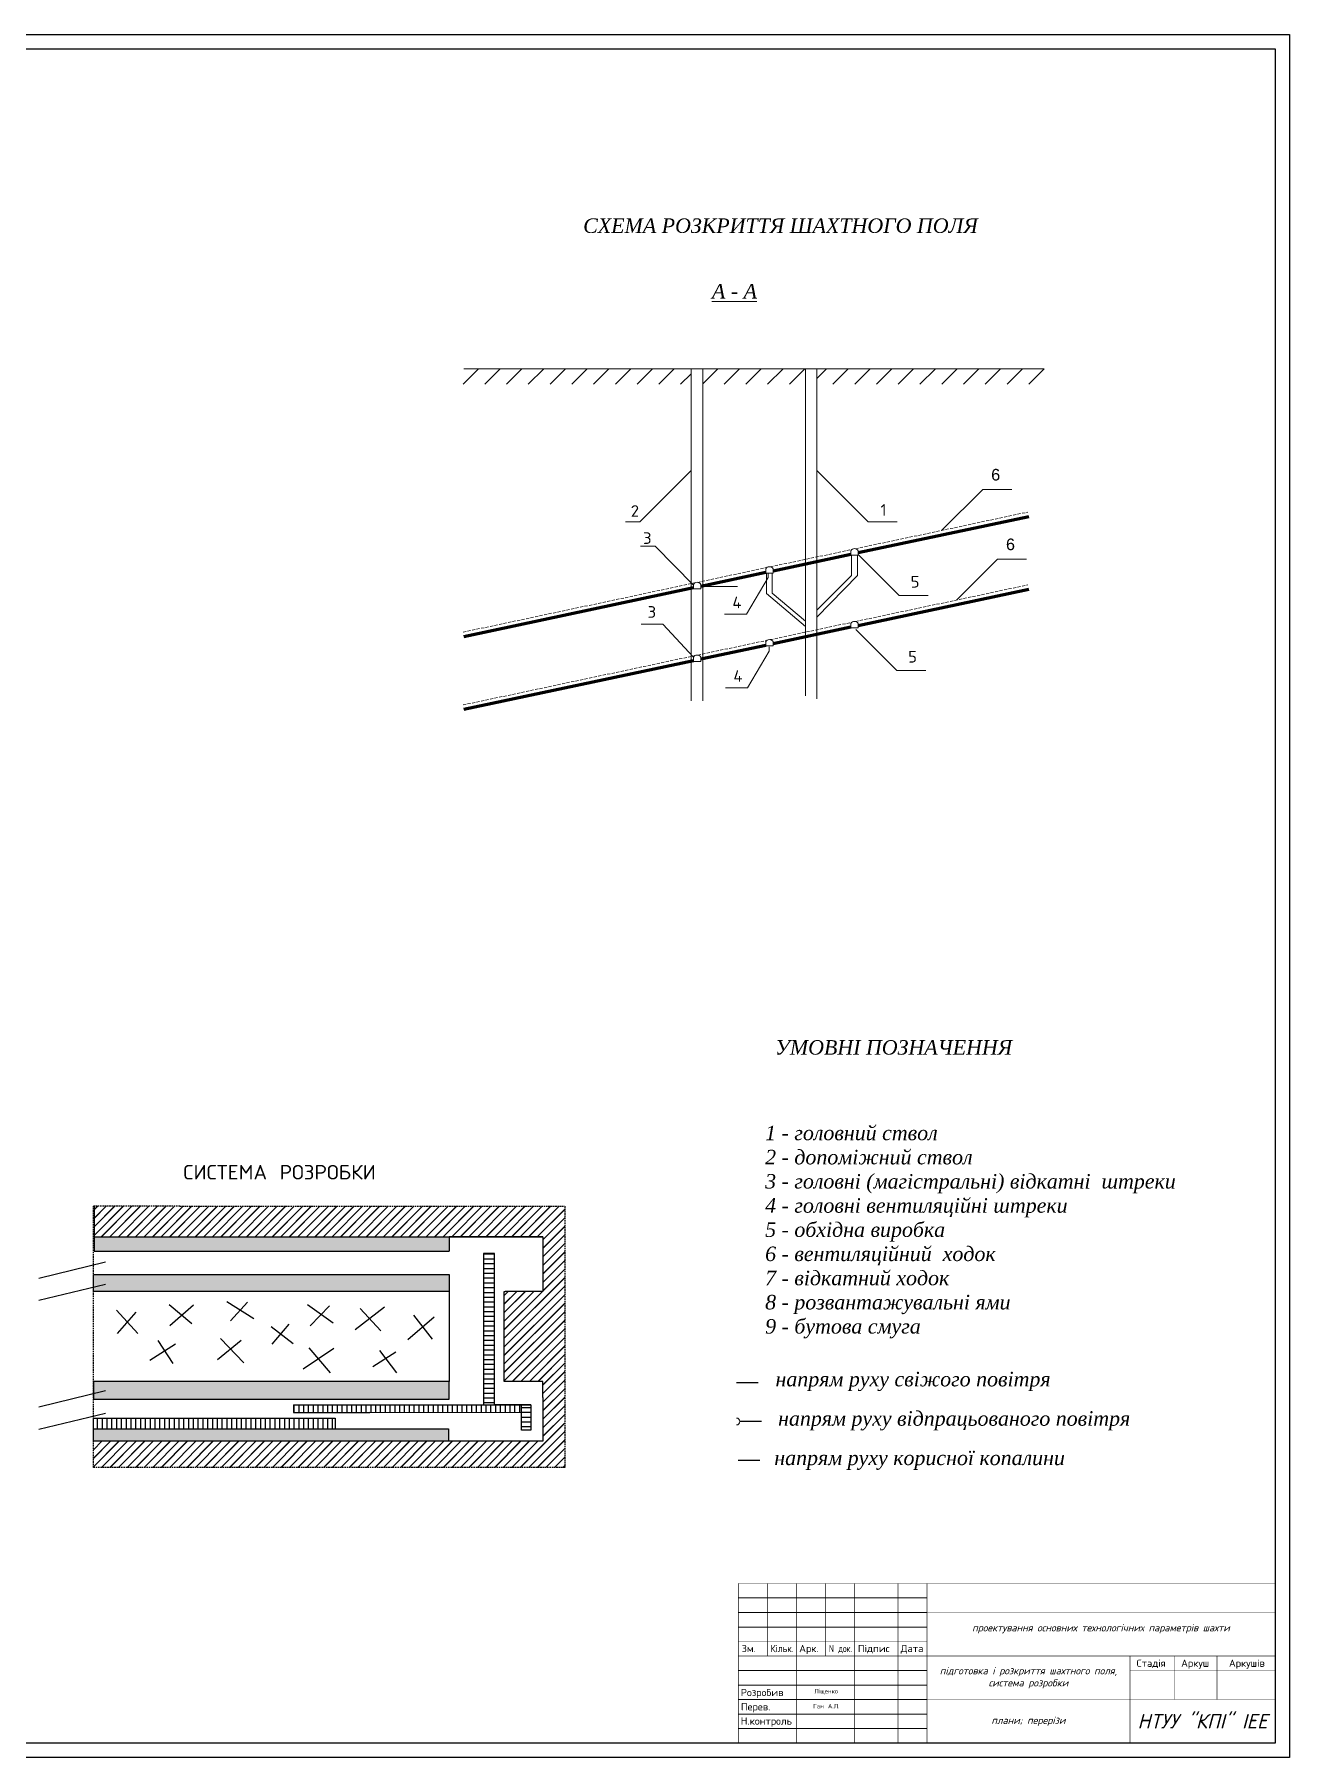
# Model space of a CAD drawing. Header units: millimetres. Extents: x 72 to 2592, y 75 to 1857.
# Drawn here: x 1294 to 2592, y 75 to 1857 of the extents above; entities that cross this region are included whole.
import ezdxf
from ezdxf.enums import TextEntityAlignment as Align

# ---------------------------------------------------------------- set-up
doc = ezdxf.new("R2010")
doc.units = ezdxf.units.MM
doc.linetypes.add('HIDDEN2', pattern=[4.7625, 3.175, -1.5875])
doc.linetypes.add('невидимая2', pattern=[4.7625, 3.175, -1.5875])
doc.layers.get('0').update_dxf_attribs({"lineweight": 9})
for name, color, linetype, lineweight in [('osnovni', 90, 'Continuous', 30), ('мал.штрих', 7, 'невидимая2', 25), ('Форматка', 7, 'Continuous', 20)]:
    doc.layers.add(name, color=color, linetype=linetype, lineweight=lineweight)
doc.styles.add('ISO Proportional', font='ARIALUNI.TTF')
doc.styles.get("Standard").update_dxf_attribs({"font": 'txt.shx'})
doc.dimstyles.new('ISO-25', dxfattribs={"dimtxt": 2.5, "dimasz": 2.5, "dimexe": 1.25, "dimexo": 0.625, "dimtad": 1, "dimtxsty": 'Standard', "dimcen": 2.5, "dimadec": 0, "dimazin": 0, "dimtfac": 1, "dimtmove": 0, "dimatfit": 3, "dimfxl": 1, "dimarcsym": 0})

msp = doc.modelspace()

# ---------------------------------------------------------------- hatches: boundary and pattern name
at = {"layer": 'мал.штрих', "linetype": 'ByBlock', "ltscale": 0.5}
h = msp.add_hatch(dxfattribs=at)
h.set_pattern_fill('JIS_LC_20', color=250, scale=0.3125)
h.set_pattern_definition([(45, (2341.336, 248.3095), (-4.419417, 4.419417), []), (45, (2341.461, 248.3095), (-4.419417, 4.419417), [])])
h.paths.add_polyline_path([(1842.14798, 644.89097), (1444.17552, 644.89097), (1355.43617, 644.89097), (1355.43617, 613.36984), (1819.47144, 613.36984), (1819.47144, 556.88486), (1780.66341, 556.88486), (1779.55461, 556.88486), (1779.55461, 463.85077), (1819.47144, 463.85077), (1819.47144, 447.23754), (1819.47144, 401.82804), (1354.73221, 401.82804), (1354.73221, 374.85634), (1842.14798, 374.85634)])
h = msp.add_hatch(dxfattribs=at)
h.set_pattern_fill('GRAVEL', color=250, scale=0.3125)
h.set_pattern_definition([(228.01279, (2347.05083, 256.247), (-63.5, -71.4375), [1.06788, -105.72026]), (184.96974, (2346.33646, 255.45328), (95.24999996, 7.93750045), [1.832515, -181.418903]), (132.510447, (2344.51083, 255.29453), (79.37500003, -87.31249997), [1.29213, -127.92101]), (267.27369, (2341.4152, 253.31015), (7.93750002, 158.75), [1.668764, -165.207617]), (292.833654, (2341.33583, 251.64328), (-39.6875, 95.25), [1.636355, -161.9994]), (357.27369, (2341.97083, 250.13515), (-158.75, 7.93750002), [1.668764, -165.207617]), (37.69424, (2343.6377, 250.05578), (-103.187499995, -79.375000006), [2.206855, -218.478485]), (72.25533, (2345.38396, 251.40515), (55.562500015, 174.624999995), [2.0835, -206.266427]), (121.429566, (2346.01896, 253.38953), (-63.50000001, 103.1875), [1.674416, -165.76733]), (175.23636, (2345.1458, 254.8183), (87.3125, -7.9375), [1.911604, -93.668553]), (222.397438, (2343.24083, 254.97703), (-95.25, -87.312500003), [2.47212, -244.739914]), (138.814075, (2349.2733, 253.2308), (-55.5625, 47.625), [0.843764, -83.53302]), (171.469234, (2348.63833, 253.7864), (103.1875, -15.87499998), [1.605256, -158.920747]), (225, (2347.051, 254.0245), (-1e-15, -7.9375), [1.12253, -10.10279]), (203.19859, (2346.4952, 254.977), (39.6875, 15.875), [0.604504, -59.845695]), (291.80141, (2345.9396, 254.7389), (-7.9375, 23.8125), [0.85489, -41.889853]), (30.96376, (2346.2571, 253.9452), (23.8125, 15.875), [1.3885, -44.89468]), (161.56505, (2347.4477, 254.6595), (15.875, -7.9375), [1.00402, -24.096557]), (16.38954, (2341.33583, 254.7389), (79.375, 23.8125), [1.406525, -139.246333]), (70.346176, (2342.6852, 255.1358), (-31.75, -87.3125), [1.179997, -116.819424]), (293.19859, (2347.4477, 256.247), (-15.875, 39.6875), [1.209, -59.2412]), (343.61046, (2347.92396, 255.1358), (-79.375, 23.8125), [1.406525, -139.246333]), (339.44395, (2341.3358, 249.81765), (-39.6875, 15.875), [1.35636, -66.46167]), (294.77514, (2342.60583, 249.3414), (-39.68750005, 87.31249998), [1.136475, -112.51123]), (66.80141, (2347.5271, 248.3095), (15.875, 39.6875), [1.209, -59.2412]), (17.354025, (2348.00333, 249.4208), (-103.1875, -31.75), [1.33057, -131.726175]), (69.44395, (2343.6377, 248.3095), (-15.875, -39.6875), [0.67818, -67.13985]), (101.30993, (2347.0508, 248.3095), (-7.9375, 31.75), [0.404733, -40.068734]), (165.96376, (2346.9715, 248.7064), (23.8125, -7.9375), [1.636355, -31.090796]), (186.009006, (2345.38396, 249.10328), (79.375, 7.9375), [1.51646, -150.129265]), (303.69007, (2346.257, 253.2308), (-7.9375, 15.875), [1.14476, -27.4743]), (353.157227, (2346.89208, 252.27828), (134.9375, -15.87499999), [1.998615, -197.86253]), (60.9454, (2348.87646, 252.04015), (-31.75, -55.5625), [0.817213, -80.90435]), (90, (2349.273, 252.7545), (-7.9375, 7.9375), [0.47625, -7.46125]), (120.25644, (2345.2252, 249.3414), (31.75, -55.5625), [1.10271, -109.168565]), (48.01279, (2344.6696, 250.2939), (63.5, 71.4375), [2.13576, -104.65238]), (0, (2346.098, 251.8814), (7.9375, 7.9375), [2.06375, -5.87375]), (325.304846, (2348.1621, 251.8814), (79.37500003, -55.56249996), [1.25503, -124.247865]), (254.0546, (2349.194, 251.167), (-7.9375, -31.75), [1.155716, -56.630156]), (207.645975, (2348.87646, 250.05578), (-150.81250001, -79.37499999), [1.881703, -186.28895]), (175.42608, (2347.20958, 249.18265), (-103.1875, 7.9375), [1.990717, -197.08077])])
h.paths.add_polyline_path([(1722.67649, 613.36984), (1355.43617, 613.36984), (1355.43617, 598.32989), (1722.67649, 598.32989)])
h.paths.add_polyline_path([(1722.67649, 574.34573), (1354.73221, 574.34573), (1354.73221, 556.88486), (1722.67649, 556.88486)])
h.paths.add_polyline_path([(1722.67649, 463.85077), (1354.73221, 463.85077), (1354.73221, 445.28811), (1722.70615, 445.28811)])
h.paths.add_polyline_path([(1721.98269, 414.75858), (1354.73221, 414.75858), (1354.73221, 401.82804), (1721.98269, 401.82804)])
h = msp.add_hatch(dxfattribs=at)
h.set_pattern_fill('LINE', color=250, scale=1.5625)
h.set_pattern_definition([(0, (2341.336, 248.3095), (0, 4.960938), [])])
h.paths.add_polyline_path([(1769.38955, 595.90939), (1758.06297, 595.90939), (1758.06297, 439.58843), (1769.38955, 439.58843)])
h.paths.add_polyline_path([(1807.09419, 439.58843), (1797.39582, 439.58843), (1797.39582, 431.26592), (1797.39582, 413.38146), (1807.09419, 413.38146)])
h = msp.add_hatch(dxfattribs=at)
h.set_pattern_fill('LINE', color=250, scale=1.5625, angle=90)
h.set_pattern_definition([(90, (2341.336, 248.3095), (-4.960938, 3e-16), [])])
h.paths.add_polyline_path([(1604.79627, 425.67913), (1354.73221, 425.67913), (1354.73221, 414.75858), (1604.79627, 414.75858)])
h.paths.add_polyline_path([(1797.39582, 439.58843), (1769.38955, 439.58843), (1640.59627, 439.58843), (1561.70871, 439.58843), (1561.70871, 431.74269), (1640.48244, 431.74269), (1796.6498, 431.26592), (1797.39582, 431.26592)])

# ---------------------------------------------------------------- linework, layer by layer
for p, q in [((1752.92164, 1510.88533), (1737.01174, 1494.97542)), ((1737.92163, 1510.88532), (2337.92163, 1510.88532)), ((1775.42164, 1510.88533), (1759.51174, 1494.97542)), ((1797.92164, 1510.88533), (1782.01174, 1494.97542)), ((1820.42164, 1510.88533), (1804.51173, 1494.97542)), ((1820.42164, 1510.88533), (1804.51173, 1494.97542)), ((1842.92163, 1510.88533), (1827.01173, 1494.97542)), ((1865.42163, 1510.88533), (1849.51173, 1494.97543)), ((1887.92163, 1510.88533), (1872.01172, 1494.97543)), ((1910.42162, 1510.88533), (1894.51172, 1494.97543)), ((1932.92163, 1510.88533), (1917.01172, 1494.97542)), ((1955.42163, 1510.88533), (1939.51172, 1494.97542)), ((1972.85913, 1505.82283), (1962.01172, 1494.97542)), ((1972.85913, 1510.88532), (1972.85913, 1167.48267)), ((1972.85913, 1510.88532), (1972.85913, 1405.88532)), ((2000.42163, 1510.88533), (1984.85913, 1495.32283)), ((1984.85913, 1510.88532), (1984.85913, 1167.48267)), ((2022.92163, 1510.88532), (2007.01172, 1494.97542)), ((2045.42163, 1510.88532), (2029.51172, 1494.97542)), ((2067.92163, 1510.88532), (2052.01172, 1494.97542)), ((2090.42163, 1510.88532), (2074.51172, 1494.97542)), ((2090.98413, 1510.88532), (2090.98413, 1172.64133)), ((2096.98413, 1510.88532), (2104.48413, 1510.88532)), ((2102.98413, 1510.88532), (2102.98413, 1169.77541)), ((2112.92163, 1510.88532), (2102.98413, 1500.94782)), ((2135.42163, 1510.88532), (2119.51172, 1494.97542)), ((2157.92163, 1510.88532), (2142.01172, 1494.97542)), ((2180.42163, 1510.88532), (2164.51172, 1494.97542)), ((2202.92163, 1510.88532), (2187.01172, 1494.97542)), ((2225.42163, 1510.88532), (2209.51172, 1494.97542)), ((2247.92163, 1510.88532), (2232.01172, 1494.97542)), ((2270.42163, 1510.88532), (2254.51172, 1494.97542)), ((2292.92163, 1510.88532), (2277.01173, 1494.97542)), ((2315.42163, 1510.88532), (2299.51173, 1494.97541)), ((2337.92163, 1510.88532), (2322.01173, 1494.97541)), ((1972.85913, 1405.88532), (1919.82612, 1352.85231)), ((2102.98413, 1405.88532), (2156.01714, 1352.85231)), ((2231.93299, 1343.85143), (2274.3594, 1386.27783)), ((2274.3594, 1386.27783), (2304.3594, 1386.27783)), ((1919.82612, 1352.85231), (1904.82612, 1352.85231)), ((2156.01714, 1352.85231), (2186.01714, 1352.85231)), ((1935.65154, 1327.59199), (1920.65154, 1327.59199)), ((1975.2467, 1287.3123), (1935.65154, 1327.59199)), ((2138.10523, 1321.38129), (2138.10523, 1322.88129)), ((2138.10523, 1318.38129), (2138.10523, 1321.38129)), ((2145.60523, 1318.38129), (2145.60523, 1322.88129)), ((2145.71628, 1318.82779), (2188.14269, 1276.40138)), ((2050.07195, 1302.66924), (2050.07195, 1304.16924)), ((2050.07195, 1299.66924), (2050.07195, 1302.66924)), ((2057.57195, 1299.66924), (2057.57195, 1304.16924)), ((2145.60523, 1318.38129), (2138.10523, 1318.38129)), ((2138.85523, 1318.38129), (2138.85523, 1297.38129)), ((2141.85523, 1318.38129), (2145.60523, 1318.38129)), ((2144.85523, 1318.38129), (2144.85523, 1297.38129)), ((2247.24366, 1271.82041), (2289.67006, 1314.24682)), ((2289.67006, 1314.24682), (2319.67006, 1314.24682)), ((1975.2467, 1286.5623), (1975.2467, 1288.0623)), ((1975.2467, 1283.5623), (1975.2467, 1286.5623)), ((1982.7467, 1283.5623), (1975.2467, 1283.5623)), ((1978.9967, 1283.5623), (1982.7467, 1283.5623)), ((1982.7467, 1283.5623), (1982.7467, 1288.0623)), ((1984.85913, 1285.88532), (2020.78788, 1285.88532)), ((2052.38192, 1295.17908), (2029.98263, 1257.29858)), ((2057.57195, 1299.66924), (2050.07195, 1299.66924)), ((2050.82195, 1299.66924), (2050.82195, 1278.66924)), ((2052.38192, 1295.17908), (2052.38192, 1299.66924)), ((2053.82195, 1299.66924), (2057.57195, 1299.66924)), ((2056.82195, 1299.66924), (2056.82195, 1278.66924)), ((2144.85523, 1297.38129), (2102.98413, 1254.00248)), ((2138.85523, 1297.38129), (2102.98413, 1261.51019)), ((2050.82195, 1278.66924), (2090.98413, 1244.4494)), ((2056.82195, 1279.02109), (2090.98413, 1249.91349)), ((2188.14269, 1276.40138), (2218.14269, 1276.40138)), ((2029.98263, 1257.29858), (2007.48263, 1257.29858)), ((2138.10523, 1246.0959), (2138.10523, 1247.5959)), ((2145.60523, 1243.0959), (2145.60523, 1247.5959)), ((1943.8656, 1247.03369), (1921.3656, 1247.03369)), ((1975.2467, 1212.87586), (1943.4698, 1247.03369)), ((2138.10523, 1243.0959), (2138.10523, 1246.0959)), ((2145.60523, 1243.0959), (2138.10523, 1243.0959)), ((2141.85523, 1243.0959), (2145.60523, 1243.0959)), ((2143.08932, 1241.30459), (2185.51573, 1198.87819)), ((1975.2467, 1211.37586), (1975.2467, 1212.87586)), ((1982.7467, 1208.37586), (1982.7467, 1212.87586)), ((2053.43487, 1219.06396), (2031.03558, 1181.18346)), ((2050.07195, 1227.38384), (2050.07195, 1228.88384)), ((2050.07195, 1224.38384), (2050.07195, 1227.38384)), ((2057.57195, 1224.38384), (2050.07195, 1224.38384)), ((2053.43487, 1219.06396), (2053.43487, 1223.56396)), ((2053.82195, 1224.38384), (2057.57195, 1224.38384)), ((2057.57195, 1224.38384), (2057.57195, 1228.88384)), ((1975.2467, 1208.37586), (1975.2467, 1211.37586)), ((1982.7467, 1208.37586), (1975.2467, 1208.37586)), ((1978.9967, 1208.37586), (1982.7467, 1208.37586)), ((2185.51573, 1198.87819), (2215.51573, 1198.87819)), ((2031.03558, 1181.18346), (2008.53558, 1181.18346))]:
    msp.add_line(p, q)
at = {"linetype": 'HIDDEN2'}
for p, q in [((2142.78985, 1324.90347), (2321.07612, 1362.79938)), ((2054.75657, 1306.19142), (2139.26376, 1324.15397)), ((1979.37685, 1290.16896), (2051.23047, 1305.44192)), ((1736.98603, 1238.6472), (1976.8774, 1289.63769)), ((2142.78985, 1249.61807), (2321.07612, 1287.51399)), ((2054.75657, 1230.90602), (2139.26376, 1248.86858)), ((1979.67287, 1214.94648), (2051.23047, 1230.15652)), ((1736.98603, 1163.3618), (1976.62164, 1214.29793))]:
    msp.add_line(p, q, dxfattribs=at)
at = {"lineweight": 80}
for p, q in [((2145.60523, 1320.90136), (2322.01173, 1358.39772)), ((2057.57195, 1302.18931), (2138.10523, 1319.30719)), ((1737.92163, 1234.24554), (1975.2467, 1284.69054)), ((1982.7467, 1286.28471), (2050.07195, 1300.59514)), ((2145.60523, 1245.61596), (2322.01173, 1283.11232)), ((2057.57195, 1226.90391), (2138.10523, 1244.02179)), ((1982.7467, 1210.99932), (2050.07195, 1225.30974)), ((1737.92163, 1158.96014), (1975.2467, 1209.40514))]:
    msp.add_line(p, q, dxfattribs=at)
at = {"color": 7}
for p, q in [((2021.68301, 239.78085), (2216.68301, 239.78085)), ((2021.68301, 224.78085), (2216.68301, 224.78085)), ((2021.68301, 209.78085), (2216.68301, 209.78085)), ((2021.68301, 164.78085), (2216.68301, 164.78085)), ((2021.68301, 149.78085), (2216.68301, 149.78085)), ((2021.68301, 134.78085), (2216.68301, 134.78085)), ((2021.68301, 119.78085), (2216.68301, 119.78085)), ((2021.68301, 104.78085), (2216.68301, 104.78085))]:
    msp.add_line(p, q, dxfattribs=at)
at = {"color": 7, "const_width": 0.6}
for points in [[(2021.68301, 89.78085), (2021.68301, 254.78085), (2576.68301, 254.78085)], [(2051.68301, 179.78085), (2051.68301, 254.78085)], [(2081.68301, 89.77232), (2081.68301, 254.78085)], [(2111.68301, 179.78085), (2111.68301, 254.78085)], [(2141.68301, 89.77232), (2141.68301, 254.78085)], [(2186.68301, 89.77232), (2186.68301, 254.78085)], [(2216.68301, 89.78085), (2216.68301, 254.78938)], [(2216.68301, 224.78085), (2576.68301, 224.78938)], [(2021.68301, 194.78085), (2216.68301, 194.78085)], [(2021.68301, 179.78085), (2576.68301, 179.78085)], [(2426.68301, 179.78085), (2426.68301, 89.78085)], [(2472.36787, 134.78938), (2472.36787, 179.78938)], [(2516.68301, 134.78938), (2516.68301, 179.78938)], [(2426.68301, 164.78085), (2576.68301, 164.78085)], [(2216.68301, 134.78085), (2576.68301, 134.78085)]]:
    msp.add_lwpolyline(points, dxfattribs=at)
for centre, radius, start, end in [((2141.85523, 1320.63129), 4.37321, 30.96375654, 149.03624346), ((2053.82195, 1301.91924), 4.37321, 30.96375654, 149.03624346), ((1978.9967, 1285.8123), 4.37321, 30.96375654, 149.03624346), ((2141.85523, 1245.3459), 4.37321, 30.96375654, 149.03624346), ((2053.82195, 1226.63384), 4.37321, 30.96375654, 149.03624346), ((1978.9967, 1210.62586), 4.37321, 30.96375654, 149.03624346), ((2019.62088, 422.2994), 3.6, 270, 90)]:
    msp.add_arc(centre, radius, start, end)
at = {"layer": 'osnovni'}
for p, q in [((1367.29168, 586.97844), (1298.44192, 570.18001)), ((1367.29168, 564.07594), (1298.44192, 547.27752)), ((1367.29168, 454.01255), (1298.44192, 437.21412)), ((1367.29168, 430.68479), (1298.44192, 413.88637))]:
    msp.add_line(p, q, dxfattribs=at)
at = {"layer": 'мал.штрих', "ltscale": 0.5}
for p, q in [((1354.73221, 374.85634), (1354.73221, 644.8933)), ((1355.43617, 644.89097), (1354.73221, 644.89097)), ((1444.17552, 644.89097), (1355.43617, 644.89097)), ((1444.17552, 644.89097), (1842.14798, 644.89097)), ((1842.14798, 644.89097), (1842.14798, 374.85634)), ((1842.14798, 374.85634), (1354.73221, 374.85634))]:
    msp.add_line(p, q, dxfattribs=at)
at = {"layer": 'мал.штрих', "linetype": 'ByBlock', "ltscale": 0.5}
for p, q in [((1355.43617, 644.89097), (1355.43617, 613.36984)), ((1355.43617, 613.36984), (1819.47144, 613.36984)), ((1355.43617, 613.36984), (1355.43617, 598.32989)), ((1819.47144, 613.36984), (1722.67649, 613.36984)), ((1722.67649, 613.36984), (1722.67649, 598.32989)), ((1819.47144, 613.36984), (1819.47144, 556.88486)), ((1355.43617, 598.32989), (1722.67649, 598.32989)), ((1758.06297, 595.90939), (1758.06297, 439.58843)), ((1769.38955, 595.90939), (1758.06297, 595.90939)), ((1769.38955, 439.58843), (1769.38955, 595.90939)), ((1354.73221, 556.88486), (1354.73221, 574.34573)), ((1354.73221, 574.34573), (1722.67649, 574.34573)), ((1722.67649, 574.34573), (1722.67649, 463.85077)), ((1722.67649, 556.88486), (1354.73221, 556.88486)), ((1779.55461, 463.85077), (1779.55461, 556.88486)), ((1779.55461, 556.88486), (1779.55461, 556.88486)), ((1779.55461, 556.88486), (1780.66341, 556.88486)), ((1819.47144, 556.88486), (1780.66341, 556.88486)), ((1378.56291, 537.56396), (1400.67041, 513.27318)), ((1398.45966, 535.35571), (1379.29983, 513.27318)), ((1433.09473, 543.45264), (1456.67606, 523.57836)), ((1458.14989, 542.71655), (1433.83165, 521.37011)), ((1492.78497, 546.39698), (1520.78779, 528.73095)), ((1514.15555, 545.66089), (1496.46955, 526.5227)), ((1576.05653, 543.45264), (1602.58552, 524.31444)), ((1598.90094, 541.98047), (1579.0042, 521.37011)), ((1655.64351, 540.5083), (1625.42993, 516.9536)), ((1630.58835, 539.03613), (1651.95893, 516.21752)), ((1538.47379, 520.63402), (1561.3182, 502.968)), ((1556.8967, 522.84228), (1539.21071, 502.23191)), ((1707.22766, 530.20312), (1679.96175, 506.64842)), ((1685.85709, 532.41137), (1705.01691, 507.3845)), ((1439.72698, 502.23191), (1413.19799, 485.30197)), ((1421.30407, 505.91233), (1436.77932, 482.35763)), ((1507.5233, 505.91233), (1483.20505, 486.03806)), ((1486.15272, 508.12059), (1510.47096, 483.09372)), ((1603.32244, 497.81541), (1571.63503, 476.46896)), ((1577.53036, 498.55149), (1599.63786, 472.78854)), ((1667.43417, 494.13498), (1643.85285, 478.67721)), ((1650.48509, 495.60715), (1668.17109, 472.78854)), ((1722.67649, 463.85077), (1354.73221, 463.85077)), ((1354.73221, 463.85077), (1354.73221, 445.28811)), ((1722.70615, 445.28811), (1722.67649, 463.85077)), ((1819.47144, 463.85077), (1779.55461, 463.85077)), ((1819.47144, 447.23754), (1819.47144, 463.85077)), ((1819.47144, 447.23754), (1819.47144, 401.82804)), ((1354.73221, 445.28811), (1722.70615, 445.28811)), ((1561.70871, 439.58843), (1561.70871, 431.74269)), ((1561.70871, 439.58843), (1640.59627, 439.58843)), ((1561.70871, 431.74269), (1640.48244, 431.74269)), ((1796.6498, 431.26592), (1640.48244, 431.74269)), ((1640.59627, 439.58843), (1807.09419, 439.58843)), ((1807.09419, 439.58843), (1769.38955, 439.58843)), ((1797.39582, 431.26364), (1796.6498, 431.26592)), ((1796.6498, 431.26592), (1797.39582, 431.26592)), ((1797.39582, 431.26592), (1797.39582, 439.58799)), ((1797.39582, 413.38146), (1797.39582, 431.26364)), ((1807.09419, 439.58843), (1807.09419, 413.38146)), ((1354.73221, 414.75858), (1354.73221, 425.67913)), ((1354.73221, 425.67913), (1604.79627, 425.67913)), ((1354.73221, 401.82804), (1354.73221, 414.75858)), ((1354.73221, 414.75858), (1721.98269, 414.75858)), ((1604.79627, 425.67913), (1604.79627, 414.75858)), ((1721.98269, 414.75858), (1721.98269, 401.82804)), ((1807.09419, 413.38146), (1797.39582, 413.38146)), ((1819.47144, 401.82804), (1354.73221, 401.82804))]:
    msp.add_line(p, q, dxfattribs=at)
at = {"layer": 'Форматка', "color": 1, "lineweight": 25}
msp.add_lwpolyline([(2591.68301, 74.78085), (71.68301, 74.78085), (71.68301, 1856.78085), (2591.68301, 1856.78085)], close=True, dxfattribs=at)
at = {"layer": 'Форматка', "lineweight": 30}
msp.add_lwpolyline([(2576.68301, 89.78085), (131.68301, 89.78085), (131.68301, 1841.78085), (2576.68301, 1841.78085)], close=True, dxfattribs=at)

# ---------------------------------------------------------------- texts
at = {"color": 7}
for s, p in [('Зм.', (2025.09342, 183.76028)), ('Арк.', (2084.60389, 183.76028)), ('Пiдпис', (2145.31054, 183.76028)), ('Дата', (2189.56958, 183.76028)), ('Розробив', (2024.15047, 138.26518)), ('Перев.', (2024.36407, 123.52481)), ('Н.контроль', (2024.17607, 108.7669))]:
    msp.add_text(s, height=7.5, dxfattribs=at).set_placement(p)
for s, width, p, p2 in [('Кiльк.', 0.765562, (2054.99818, 183.76028), (2078.92198, 183.76028)), ('N док.', 0.637968, (2115.40579, 183.76028), (2139.32959, 183.76028))]:
    msp.add_text(s, height=7.5, dxfattribs=dict(at, width=width)).set_placement(p, p2, align=Align.FIT)
for s, p in [('Стадiя', (2448.5624, 168.58738)), ('Аркуш', (2494.1453, 168.58738)), ('Аркушiв', (2547.55151, 168.58738))]:
    msp.add_text(s, height=7.5, dxfattribs=at).set_placement(p, align=Align.CENTER)
at = {"attachment_point": 1, "style": 'ISO Proportional'}
for s, insert, char_height, width in [('{\\fTimes New Roman|b0|i1|c204|p18;СХЕМА РОЗКРИТТЯ ШАХТНОГО ПОЛЯ}', (1861.23966, 1666.52298), 15, 439.9635), ('{\\fTimes New Roman|b0|i1|c0|p18;\\LA - A }', (1994.39403, 1598.71236), 15, 116.8716), ('6', (2283.14967, 1407.48282), 12, 21.2097), ('6', (2298.46034, 1335.45181), 12, 21.2097), ('{\\fTimes New Roman|b0|i1|c204|p18;УМОВНІ ПОЗНАЧЕННЯ}', (2059.76596, 816.72905), 15, 290.6889), ('{\\fTimes New Roman|b0|i1|c0|p18;1 - \\fTimes New Roman|b0|i1|c204|p18;головний ствол\\P2 - допоміжний ствол\\P3 - головні (магістральні) відкатні  штреки\\P4 - головні вентиляційні штреки\\P5 - обхідна виробка\\P6 - вентиляційний  ходок\\P7 - відкатний ходок \\P8 - розвантажувальні ями\\P9 - бутова смуга}', (2049.40838, 728.25535), 15, 409.7448), ('{\\fTimes New Roman|b0|i1|c204|p18;напрям руху свіжого повітря}', (2060.10483, 473.65178), 15, 290.3694), ('{\\fTimes New Roman|b0|i1|c204|p18;напрям руху відпрацьованого повітря}', (2062.78013, 432.94632), 15, 363.7854), ('{\\fTimes New Roman|b0|i1|c204|p18;напрям руху корисної копалини}', (2058.84047, 392.18795), 15, 328.0665)]:
    msp.add_mtext(s, dxfattribs=dict(at, insert=insert, char_height=char_height, width=width))
for s, insert, char_height, width, attachment_point in [('2', (1910.48051, 1369.95572), 12, 10.883817, 1), ('1', (2168.63601, 1371.03785), 12, 4.4749056, 1), ('3', (1923.13744, 1341.88341), 12, 7.1003479, 1), ('5', (2199.89635, 1296.73434), 12, 7.6909816, 1), ('3', (1927.86406, 1265.54316), 12, 7.1003479, 1), ('4', (2015.54389, 1275.37663), 12, 7.0657051, 1), ('5', (2197.26938, 1219.21114), 12, 7.6909816, 1), ('4', (2016.59685, 1199.26152), 12, 7.0657051, 1), ('{\\fISOCPEUR|b0|i1|c204|p34;проектування основних технолог\\fISOCPEUR|b0|i1|c0|p34;i\\fISOCPEUR|b0|i1|c204|p34;чних параметр\\fISOCPEUR|b0|i1|c0|p34;i\\fISOCPEUR|b0|i1|c204|p34;в шахти}', (2396.68301, 207.97261), 7.5, 360, 5), ('{\\fISOCPEUR|b0|i1|c204|p34;підготовка і розкриття шахтного поля, система розробки}', (2321.68301, 157.28085), 7.5, 210, 5), ('Л{\\fArial|b0|i0|c204|p34;і}щенко', (2112.54082, 142.76118), 4.5, 60, 5), ('Ган А.Л.', (2112.73646, 127.97496), 4.5, 60, 5), ('{\\fISOCPEUR|b0|i1|c204|p34;плани; перер\\fISOCPEUR|b0|i1|c0|p34;i\\fISOCPEUR|b0|i1|c204|p34;зи}', (2321.68301, 112.28085), 7.5, 210, 5), ('{\\fISOCPEUR|b0|i1|c204|p34;НТУУ "КП\\fISOCPEUR|b0|i1|c0|p34;I\\fISOCPEUR|b0|i1|c204|p34;"\\fISOCPEUR|b0|i1|c0|p34; IEE}', (2501.68301, 112.28085), 15, 150, 5)]:
    msp.add_mtext(s, dxfattribs=dict(insert=insert, char_height=char_height, width=width, attachment_point=attachment_point))
at = {"layer": 'osnovni', "lineweight": -2, "insert": (1447.7746, 687.60769), "char_height": 15, "attachment_point": 1}
msp.add_mtext_dynamic_manual_height_columns('СИСТЕМА РОЗРОБКИ', width=439.7485013, gutter_width=12.5, heights=[0], dxfattribs=at)

# ---------------------------------------------------------------- leaders
for points in [[(2042.14458, 462.40487), (2019.62089, 462.40487)], [(2045.7436, 422.2994), (2023.22088, 422.2994)], [(2043.87851, 381.82922), (2021.42088, 381.82922)]]:
    msp.add_leader(points, dimstyle='ISO-25', override={"dimasz": 3, "dimgap": 0.625, "dimtad": 0})

doc.saveas('drawing.dxf')
